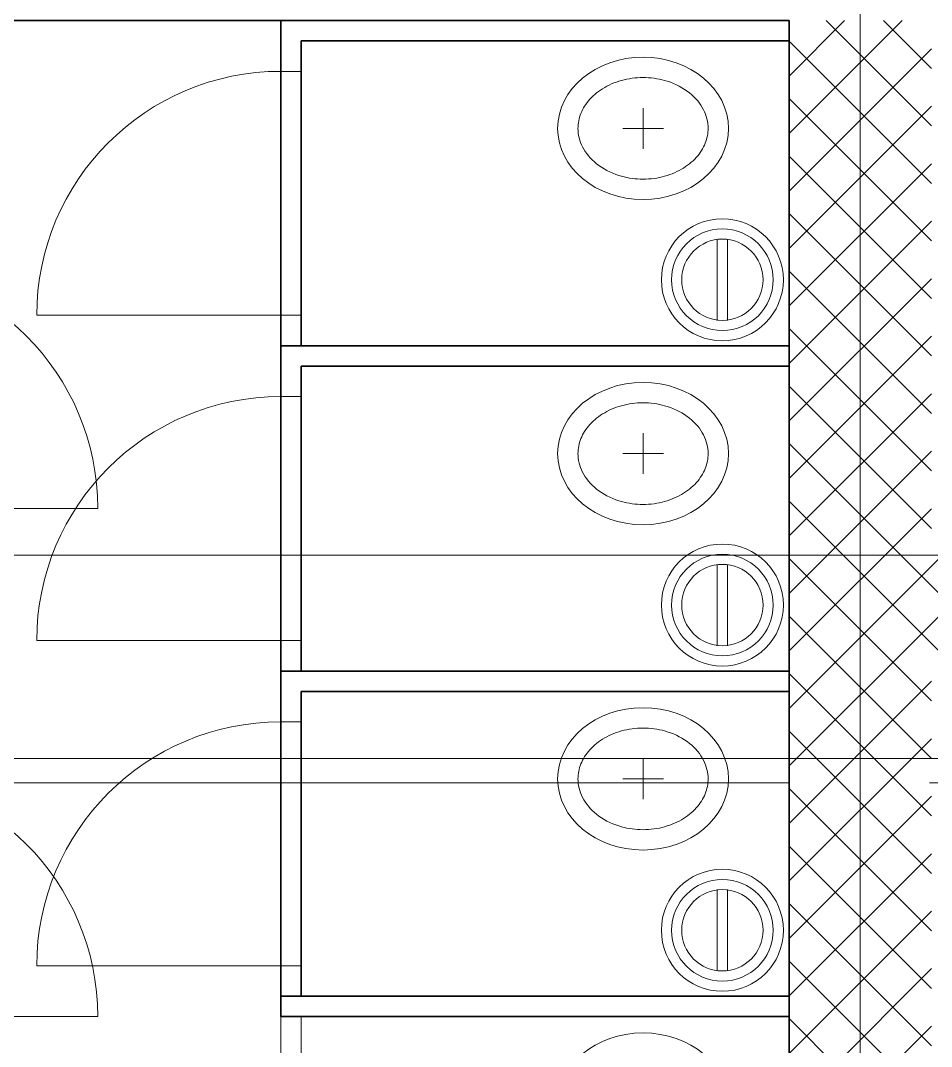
# Model space of a CAD drawing. Extents: x -1907 to 937, y -179 to 966.
# Drawn here: x -555.6 to -510.8, y 710.7 to 761.2 of the extents above; entities that cross this region are included whole.
import ezdxf
from ezdxf.lldxf.tags import DXFTag

# ---------------------------------------------------------------- set-up
doc = ezdxf.new("R2010")
doc.units = 0
doc.layers.get('0').update_dxf_attribs({"lineweight": 13})
doc.layers.add('A-DETL-____-OTLN', color=5, linetype='Continuous', lineweight=9, true_color=0x0000ff)
for name, color, linetype, lineweight in [('A-FLOR-____-OVHD', 7, 'Strichpunkt - Fein', 9), ('A-GENM-____-HDLN', 7, '_Verdeckte Linien_', 9), ('A-GENM-____-OTLN', 7, 'Continuous', 9), ('A-WALL-____-MCUT', 7, 'Continuous', 35), ('A-WALL-____-PATT', 7, 'Continuous', 35), ('S-GRID-____-OTLN', 7, 'Continuous', 5)]:
    doc.layers.add(name, color=color, linetype=linetype, lineweight=lineweight)
tags = doc.linetypes.add('_Rasterlinie_', pattern=[0.375, 0.2, -0.05, 0.075, -0.05]).pattern_tags.tags
tags[10:11] = [DXFTag(74, 4), DXFTag(75, 0), DXFTag(340, '0'), DXFTag(46, 1.0), DXFTag(50, 0.0), DXFTag(44, 0.0), DXFTag(45, 0.0)]
tags[8:9] = [DXFTag(74, 4), DXFTag(75, 0), DXFTag(340, '0'), DXFTag(46, 1.0), DXFTag(50, 0.0), DXFTag(44, 0.0), DXFTag(45, 0.0)]
tags[6:7] = [DXFTag(74, 4), DXFTag(75, 0), DXFTag(340, '0'), DXFTag(46, 1.0), DXFTag(50, 0.0), DXFTag(44, 0.0), DXFTag(45, 0.0)]
tags[4:5] = [DXFTag(74, 4), DXFTag(75, 0), DXFTag(340, '0'), DXFTag(46, 1.0), DXFTag(50, 0.0), DXFTag(44, 0.0), DXFTag(45, 0.0)]
tags = doc.linetypes.add('_Verdeckte Linien_', pattern=[0.15, 0.1, -0.05]).pattern_tags.tags
tags[6:7] = [DXFTag(74, 4), DXFTag(75, 0), DXFTag(340, '0'), DXFTag(46, 1.0), DXFTag(50, 0.0), DXFTag(44, 0.0), DXFTag(45, 0.0)]
tags[4:5] = [DXFTag(74, 4), DXFTag(75, 0), DXFTag(340, '0'), DXFTag(46, 1.0), DXFTag(50, 0.0), DXFTag(44, 0.0), DXFTag(45, 0.0)]
tags = doc.linetypes.add('Strichliert - Fein', pattern=[0.15, 0.1, -0.05]).pattern_tags.tags
tags[6:7] = [DXFTag(74, 4), DXFTag(75, 0), DXFTag(340, '0'), DXFTag(46, 1.0), DXFTag(50, 0.0), DXFTag(44, 0.0), DXFTag(45, 0.0)]
tags[4:5] = [DXFTag(74, 4), DXFTag(75, 0), DXFTag(340, '0'), DXFTag(46, 1.0), DXFTag(50, 0.0), DXFTag(44, 0.0), DXFTag(45, 0.0)]
tags = doc.linetypes.add('Strichpunkt - Fein', pattern=[0.2, 0.1, -0.05, 0, -0.05]).pattern_tags.tags
tags[10:11] = [DXFTag(74, 4), DXFTag(75, 0), DXFTag(340, '0'), DXFTag(46, 1.0), DXFTag(50, 0.0), DXFTag(44, 0.0), DXFTag(45, 0.0)]
tags[8:9] = [DXFTag(74, 4), DXFTag(75, 0), DXFTag(340, '0'), DXFTag(46, 1.0), DXFTag(50, 0.0), DXFTag(44, 0.0), DXFTag(45, 0.0)]
tags[6:7] = [DXFTag(74, 4), DXFTag(75, 0), DXFTag(340, '0'), DXFTag(46, 1.0), DXFTag(50, 0.0), DXFTag(44, 0.0), DXFTag(45, 0.0)]
tags[4:5] = [DXFTag(74, 4), DXFTag(75, 0), DXFTag(340, '0'), DXFTag(46, 1.0), DXFTag(50, 0.0), DXFTag(44, 0.0), DXFTag(45, 0.0)]

# ---------------------------------------------------------------- blocks, each defined once
blk = doc.blocks.new('Referenz-A0UJ2810XE', base_point=(-1920.131, -159.413))
at = {"layer": 'A-DETL-____-OTLN', "color": 0, "linetype": 'Strichliert - Fein', "ltscale": 0.13}
for p, q in [((-564.761, 737.15), (-551.761, 737.15)), ((-564.761, 712.15), (-551.761, 712.15))]:
    blk.add_line(p, q, dxfattribs=at)
for centre in [(-563.761, 737.15), (-563.761, 712.15)]:
    blk.add_ellipse(centre, major_axis=(12, 0), ratio=1, start_param=0, end_param=1.570796, dxfattribs=at)
at = {"layer": 'A-FLOR-____-OVHD', "color": 0, "linetype": 'Strichpunkt - Fein', "ltscale": 0.13}
for p, q in [((-876.561, 724.85), (-334.161, 724.85)), ((-579.761, 724.85), (-517.761, 724.85)), ((-578.761, 723.65), (-517.761, 723.65)), ((-510.861, 723.65), (-423.961, 723.65))]:
    blk.add_line(p, q, dxfattribs=at)
at = {"layer": 'A-GENM-____-HDLN', "color": 0, "linetype": '_Verdeckte Linien_', "ltscale": 0.13}
for p, q in [((-542.761, 680.15), (-542.761, 712.15)), ((-541.761, 681.15), (-541.761, 712.15))]:
    blk.add_line(p, q, dxfattribs=at)
blk.add_ellipse((-524.945, 707.846), major_axis=(4.2, 0), ratio=0.833333, dxfattribs=at)
at = {"layer": 'A-GENM-____-OTLN', "color": 0, "linetype": 'Continuous', "ltscale": 0.13}
for p, q in [((-542.761, 758.65), (-541.761, 758.65)), ((-526.496, 758.028), (-526.378, 758.078)), ((-526.378, 758.078), (-526.257, 758.123)), ((-526.257, 758.123), (-526.133, 758.165)), ((-526.133, 758.165), (-526.007, 758.202)), ((-526.007, 758.202), (-525.879, 758.235)), ((-525.879, 758.235), (-525.749, 758.264)), ((-525.749, 758.264), (-525.617, 758.289)), ((-525.617, 758.289), (-525.485, 758.309)), ((-525.485, 758.309), (-525.351, 758.325)), ((-525.351, 758.325), (-525.216, 758.336)), ((-525.216, 758.336), (-525.081, 758.343)), ((-525.081, 758.343), (-524.945, 758.346)), ((-524.945, 758.346), (-524.81, 758.343)), ((-524.81, 758.343), (-524.674, 758.336)), ((-524.674, 758.336), (-524.539, 758.325)), ((-524.539, 758.325), (-524.406, 758.309)), ((-524.406, 758.309), (-524.273, 758.289)), ((-524.273, 758.289), (-524.141, 758.264)), ((-524.141, 758.264), (-524.011, 758.235)), ((-524.011, 758.235), (-523.883, 758.202)), ((-523.883, 758.202), (-523.757, 758.165)), ((-523.757, 758.165), (-523.603, 758.112)), ((-523.603, 758.112), (-523.453, 758.053)), ((-523.453, 758.053), (-523.307, 757.989)), ((-527.319, 757.515), (-527.23, 757.589)), ((-527.23, 757.589), (-527.136, 757.661)), ((-527.136, 757.661), (-527.039, 757.73)), ((-527.039, 757.73), (-526.937, 757.796)), ((-526.937, 757.796), (-526.832, 757.859)), ((-526.832, 757.859), (-526.724, 757.919)), ((-526.724, 757.919), (-526.611, 757.976)), ((-526.611, 757.976), (-526.496, 758.028)), ((-523.307, 757.989), (-523.167, 757.919)), ((-523.167, 757.919), (-523.031, 757.844)), ((-523.031, 757.844), (-522.902, 757.763)), ((-522.902, 757.763), (-522.778, 757.678)), ((-522.778, 757.678), (-522.661, 757.589)), ((-522.661, 757.589), (-522.55, 757.496)), ((-527.76, 757.026), (-527.698, 757.112)), ((-527.698, 757.112), (-527.631, 757.196)), ((-527.631, 757.196), (-527.56, 757.279)), ((-527.56, 757.279), (-527.484, 757.359)), ((-527.484, 757.359), (-527.404, 757.438)), ((-527.404, 757.438), (-527.319, 757.515)), ((-522.55, 757.496), (-522.446, 757.399)), ((-522.446, 757.399), (-522.349, 757.299)), ((-522.349, 757.299), (-522.259, 757.196)), ((-522.259, 757.196), (-522.176, 757.091)), ((-522.176, 757.091), (-522.101, 756.983)), ((-528.035, 756.491), (-528.001, 756.582)), ((-528.001, 756.582), (-527.962, 756.673)), ((-527.962, 756.673), (-527.919, 756.762)), ((-527.919, 756.762), (-527.871, 756.851)), ((-527.871, 756.851), (-527.818, 756.939)), ((-527.818, 756.939), (-527.76, 757.026)), ((-524.945, 756.846), (-524.945, 754.846)), ((-522.101, 756.983), (-522.032, 756.873)), ((-522.032, 756.873), (-521.972, 756.762)), ((-521.972, 756.762), (-521.918, 756.65)), ((-521.918, 756.65), (-521.872, 756.537)), ((-521.872, 756.537), (-521.833, 756.423)), ((-528.143, 755.938), (-528.136, 756.031)), ((-528.136, 756.031), (-528.125, 756.123)), ((-528.125, 756.123), (-528.109, 756.216)), ((-528.109, 756.216), (-528.089, 756.308)), ((-528.089, 756.308), (-528.064, 756.4)), ((-528.064, 756.4), (-528.035, 756.491)), ((-521.833, 756.423), (-521.801, 756.308)), ((-521.801, 756.308), (-521.777, 756.193)), ((-521.777, 756.193), (-521.759, 756.077)), ((-521.759, 756.077), (-521.749, 755.961)), ((-528.145, 755.846), (-528.143, 755.938)), ((-528.142, 755.73), (-528.145, 755.846)), ((-528.131, 755.614), (-528.142, 755.73)), ((-528.114, 755.499), (-528.131, 755.614)), ((-523.945, 755.846), (-525.945, 755.846)), ((-521.765, 755.568), (-521.781, 755.476)), ((-521.754, 755.66), (-521.765, 755.568)), ((-521.747, 755.753), (-521.754, 755.66)), ((-521.749, 755.961), (-521.745, 755.846)), ((-521.745, 755.846), (-521.747, 755.753)), ((-528.089, 755.383), (-528.114, 755.499)), ((-528.057, 755.269), (-528.089, 755.383)), ((-528.018, 755.155), (-528.057, 755.269)), ((-527.972, 755.041), (-528.018, 755.155)), ((-527.918, 754.929), (-527.972, 755.041)), ((-521.928, 755.019), (-521.972, 754.929)), ((-521.89, 755.109), (-521.928, 755.019)), ((-521.855, 755.2), (-521.89, 755.109)), ((-521.826, 755.292), (-521.855, 755.2)), ((-521.801, 755.383), (-521.826, 755.292)), ((-521.781, 755.476), (-521.801, 755.383)), ((-527.858, 754.818), (-527.918, 754.929)), ((-527.79, 754.708), (-527.858, 754.818)), ((-527.714, 754.601), (-527.79, 754.708)), ((-527.631, 754.495), (-527.714, 754.601)), ((-522.192, 754.579), (-522.259, 754.495)), ((-522.13, 754.665), (-522.192, 754.579)), ((-522.072, 754.752), (-522.13, 754.665)), ((-522.02, 754.84), (-522.072, 754.752)), ((-521.972, 754.929), (-522.02, 754.84)), ((-527.541, 754.392), (-527.631, 754.495)), ((-527.444, 754.292), (-527.541, 754.392)), ((-527.34, 754.195), (-527.444, 754.292)), ((-527.229, 754.102), (-527.34, 754.195)), ((-527.112, 754.013), (-527.229, 754.102)), ((-526.989, 753.928), (-527.112, 754.013)), ((-522.754, 754.03), (-522.851, 753.961)), ((-522.661, 754.102), (-522.754, 754.03)), ((-522.571, 754.176), (-522.661, 754.102)), ((-522.486, 754.253), (-522.571, 754.176)), ((-522.406, 754.332), (-522.486, 754.253)), ((-522.33, 754.413), (-522.406, 754.332)), ((-522.259, 754.495), (-522.33, 754.413)), ((-526.859, 753.848), (-526.989, 753.928)), ((-526.724, 753.772), (-526.859, 753.848)), ((-526.583, 753.702), (-526.724, 753.772)), ((-526.437, 753.638), (-526.583, 753.702)), ((-526.287, 753.579), (-526.437, 753.638)), ((-526.133, 753.527), (-526.287, 753.579)), ((-526.007, 753.489), (-526.133, 753.527)), ((-523.757, 753.527), (-523.883, 753.489)), ((-523.633, 753.568), (-523.757, 753.527)), ((-523.512, 753.613), (-523.633, 753.568)), ((-523.394, 753.663), (-523.512, 753.613)), ((-523.279, 753.716), (-523.394, 753.663)), ((-523.167, 753.772), (-523.279, 753.716)), ((-523.058, 753.832), (-523.167, 753.772)), ((-522.953, 753.895), (-523.058, 753.832)), ((-522.851, 753.961), (-522.953, 753.895)), ((-525.879, 753.456), (-526.007, 753.489)), ((-525.749, 753.427), (-525.879, 753.456)), ((-525.617, 753.402), (-525.749, 753.427)), ((-525.485, 753.382), (-525.617, 753.402)), ((-525.351, 753.366), (-525.485, 753.382)), ((-525.216, 753.355), (-525.351, 753.366)), ((-525.081, 753.348), (-525.216, 753.355)), ((-524.945, 753.346), (-525.081, 753.348)), ((-524.81, 753.348), (-524.945, 753.346)), ((-524.674, 753.355), (-524.81, 753.348)), ((-524.539, 753.366), (-524.674, 753.355)), ((-524.406, 753.382), (-524.539, 753.366)), ((-524.273, 753.402), (-524.406, 753.382)), ((-524.141, 753.427), (-524.273, 753.402)), ((-524.011, 753.456), (-524.141, 753.427)), ((-523.883, 753.489), (-524.011, 753.456)), ((-521.293, 750.397), (-521.293, 746.397)), ((-520.793, 750.397), (-520.793, 746.397)), ((-541.761, 746.65), (-554.761, 746.65)), ((-542.761, 742.65), (-541.761, 742.65)), ((-526.832, 741.859), (-526.724, 741.919)), ((-526.724, 741.919), (-526.611, 741.976)), ((-526.611, 741.976), (-526.496, 742.028)), ((-526.496, 742.028), (-526.378, 742.078)), ((-526.378, 742.078), (-526.257, 742.123)), ((-526.257, 742.123), (-526.133, 742.165)), ((-526.133, 742.165), (-526.007, 742.202)), ((-526.007, 742.202), (-525.879, 742.235)), ((-525.879, 742.235), (-525.749, 742.264)), ((-525.749, 742.264), (-525.617, 742.289)), ((-525.617, 742.289), (-525.485, 742.309)), ((-525.485, 742.309), (-525.351, 742.325)), ((-525.351, 742.325), (-525.216, 742.336)), ((-525.216, 742.336), (-525.081, 742.343)), ((-525.081, 742.343), (-524.945, 742.346)), ((-524.945, 742.346), (-524.81, 742.343)), ((-524.81, 742.343), (-524.674, 742.336)), ((-524.674, 742.336), (-524.539, 742.325)), ((-524.539, 742.325), (-524.406, 742.309)), ((-524.406, 742.309), (-524.273, 742.289)), ((-524.273, 742.289), (-524.141, 742.264)), ((-524.141, 742.264), (-524.011, 742.235)), ((-524.011, 742.235), (-523.883, 742.202)), ((-523.883, 742.202), (-523.757, 742.165)), ((-523.757, 742.165), (-523.603, 742.112)), ((-523.603, 742.112), (-523.453, 742.053)), ((-523.453, 742.053), (-523.307, 741.989)), ((-523.307, 741.989), (-523.167, 741.919)), ((-523.167, 741.919), (-523.031, 741.844)), ((-527.484, 741.359), (-527.404, 741.438)), ((-527.404, 741.438), (-527.319, 741.515)), ((-527.319, 741.515), (-527.23, 741.589)), ((-527.23, 741.589), (-527.136, 741.661)), ((-527.136, 741.661), (-527.039, 741.73)), ((-527.039, 741.73), (-526.937, 741.796)), ((-526.937, 741.796), (-526.832, 741.859)), ((-523.031, 741.844), (-522.902, 741.763)), ((-522.902, 741.763), (-522.778, 741.678)), ((-522.778, 741.678), (-522.661, 741.589)), ((-522.661, 741.589), (-522.55, 741.496)), ((-522.55, 741.496), (-522.446, 741.399)), ((-522.446, 741.399), (-522.349, 741.299)), ((-527.871, 740.851), (-527.818, 740.939)), ((-527.818, 740.939), (-527.76, 741.026)), ((-527.76, 741.026), (-527.698, 741.112)), ((-527.698, 741.112), (-527.631, 741.196)), ((-527.631, 741.196), (-527.56, 741.279)), ((-527.56, 741.279), (-527.484, 741.359)), ((-522.349, 741.299), (-522.259, 741.196)), ((-522.259, 741.196), (-522.176, 741.091)), ((-522.176, 741.091), (-522.101, 740.983)), ((-522.101, 740.983), (-522.032, 740.873)), ((-528.089, 740.308), (-528.064, 740.4)), ((-528.064, 740.4), (-528.035, 740.491)), ((-528.035, 740.491), (-528.001, 740.582)), ((-528.001, 740.582), (-527.962, 740.673)), ((-527.962, 740.673), (-527.919, 740.762)), ((-527.919, 740.762), (-527.871, 740.851)), ((-524.945, 740.846), (-524.945, 738.846)), ((-522.032, 740.873), (-521.972, 740.762)), ((-521.972, 740.762), (-521.918, 740.65)), ((-521.918, 740.65), (-521.872, 740.537)), ((-521.872, 740.537), (-521.833, 740.423)), ((-521.833, 740.423), (-521.801, 740.308)), ((-528.145, 739.846), (-528.143, 739.938)), ((-528.143, 739.938), (-528.136, 740.031)), ((-528.136, 740.031), (-528.125, 740.123)), ((-528.125, 740.123), (-528.109, 740.216)), ((-528.109, 740.216), (-528.089, 740.308)), ((-521.801, 740.308), (-521.777, 740.193)), ((-521.777, 740.193), (-521.759, 740.077)), ((-521.759, 740.077), (-521.749, 739.961)), ((-521.749, 739.961), (-521.745, 739.846)), ((-528.142, 739.73), (-528.145, 739.846)), ((-528.131, 739.614), (-528.142, 739.73)), ((-528.114, 739.499), (-528.131, 739.614)), ((-528.089, 739.383), (-528.114, 739.499)), ((-528.057, 739.269), (-528.089, 739.383)), ((-523.945, 739.846), (-525.945, 739.846)), ((-521.801, 739.383), (-521.826, 739.292)), ((-521.781, 739.476), (-521.801, 739.383)), ((-521.765, 739.568), (-521.781, 739.476)), ((-521.754, 739.66), (-521.765, 739.568)), ((-521.747, 739.753), (-521.754, 739.66)), ((-521.745, 739.846), (-521.747, 739.753)), ((-528.018, 739.155), (-528.057, 739.269)), ((-527.972, 739.041), (-528.018, 739.155)), ((-527.918, 738.929), (-527.972, 739.041)), ((-527.858, 738.818), (-527.918, 738.929)), ((-521.972, 738.929), (-522.02, 738.84)), ((-521.928, 739.019), (-521.972, 738.929)), ((-521.89, 739.109), (-521.928, 739.019)), ((-521.855, 739.2), (-521.89, 739.109)), ((-521.826, 739.292), (-521.855, 739.2)), ((-527.79, 738.708), (-527.858, 738.818)), ((-527.714, 738.601), (-527.79, 738.708)), ((-527.631, 738.495), (-527.714, 738.601)), ((-527.541, 738.392), (-527.631, 738.495)), ((-527.444, 738.292), (-527.541, 738.392)), ((-522.33, 738.413), (-522.406, 738.332)), ((-522.259, 738.495), (-522.33, 738.413)), ((-522.192, 738.579), (-522.259, 738.495)), ((-522.13, 738.665), (-522.192, 738.579)), ((-522.072, 738.752), (-522.13, 738.665)), ((-522.02, 738.84), (-522.072, 738.752)), ((-527.34, 738.195), (-527.444, 738.292)), ((-527.229, 738.102), (-527.34, 738.195)), ((-527.112, 738.013), (-527.229, 738.102)), ((-526.989, 737.928), (-527.112, 738.013)), ((-526.859, 737.848), (-526.989, 737.928)), ((-522.953, 737.895), (-523.058, 737.832)), ((-522.851, 737.961), (-522.953, 737.895)), ((-522.754, 738.03), (-522.851, 737.961)), ((-522.661, 738.102), (-522.754, 738.03)), ((-522.571, 738.176), (-522.661, 738.102)), ((-522.486, 738.253), (-522.571, 738.176)), ((-522.406, 738.332), (-522.486, 738.253)), ((-526.724, 737.772), (-526.859, 737.848)), ((-526.583, 737.702), (-526.724, 737.772)), ((-526.437, 737.638), (-526.583, 737.702)), ((-526.287, 737.579), (-526.437, 737.638)), ((-526.133, 737.527), (-526.287, 737.579)), ((-526.007, 737.489), (-526.133, 737.527)), ((-525.879, 737.456), (-526.007, 737.489)), ((-525.749, 737.427), (-525.879, 737.456)), ((-525.617, 737.402), (-525.749, 737.427)), ((-525.485, 737.382), (-525.617, 737.402)), ((-525.351, 737.366), (-525.485, 737.382)), ((-525.216, 737.355), (-525.351, 737.366)), ((-525.081, 737.348), (-525.216, 737.355)), ((-524.674, 737.355), (-524.81, 737.348)), ((-524.539, 737.366), (-524.674, 737.355)), ((-524.406, 737.382), (-524.539, 737.366)), ((-524.273, 737.402), (-524.406, 737.382)), ((-524.141, 737.427), (-524.273, 737.402)), ((-524.011, 737.456), (-524.141, 737.427)), ((-523.883, 737.489), (-524.011, 737.456)), ((-523.757, 737.527), (-523.883, 737.489)), ((-523.633, 737.568), (-523.757, 737.527)), ((-523.512, 737.613), (-523.633, 737.568)), ((-523.394, 737.663), (-523.512, 737.613)), ((-523.279, 737.716), (-523.394, 737.663)), ((-523.167, 737.772), (-523.279, 737.716)), ((-523.058, 737.832), (-523.167, 737.772)), ((-524.945, 737.346), (-525.081, 737.348)), ((-524.81, 737.348), (-524.945, 737.346)), ((-521.293, 734.397), (-521.293, 730.397)), ((-520.793, 734.397), (-520.793, 730.397)), ((-541.761, 730.65), (-554.761, 730.65)), ((-542.761, 726.65), (-541.761, 726.65)), ((-525.879, 726.235), (-525.749, 726.264)), ((-525.749, 726.264), (-525.617, 726.289)), ((-525.617, 726.289), (-525.485, 726.309)), ((-525.485, 726.309), (-525.351, 726.325)), ((-525.351, 726.325), (-525.216, 726.336)), ((-525.216, 726.336), (-525.081, 726.343)), ((-525.081, 726.343), (-524.945, 726.346)), ((-524.945, 726.346), (-524.81, 726.343)), ((-524.81, 726.343), (-524.674, 726.336)), ((-524.674, 726.336), (-524.539, 726.325)), ((-524.539, 726.325), (-524.406, 726.309)), ((-524.406, 726.309), (-524.273, 726.289)), ((-524.273, 726.289), (-524.141, 726.264)), ((-524.141, 726.264), (-524.011, 726.235)), ((-527.039, 725.73), (-526.937, 725.796)), ((-526.937, 725.796), (-526.832, 725.859)), ((-526.832, 725.859), (-526.724, 725.919)), ((-526.724, 725.919), (-526.611, 725.976)), ((-526.611, 725.976), (-526.496, 726.028)), ((-526.496, 726.028), (-526.378, 726.078)), ((-526.378, 726.078), (-526.257, 726.123)), ((-526.257, 726.123), (-526.133, 726.165)), ((-526.133, 726.165), (-526.007, 726.202)), ((-526.007, 726.202), (-525.879, 726.235)), ((-524.011, 726.235), (-523.883, 726.202)), ((-523.883, 726.202), (-523.757, 726.165)), ((-523.757, 726.165), (-523.603, 726.112)), ((-523.603, 726.112), (-523.453, 726.053)), ((-523.453, 726.053), (-523.307, 725.989)), ((-523.307, 725.989), (-523.167, 725.919)), ((-523.167, 725.919), (-523.031, 725.844)), ((-523.031, 725.844), (-522.902, 725.763)), ((-522.902, 725.763), (-522.778, 725.678)), ((-527.631, 725.196), (-527.56, 725.279)), ((-527.56, 725.279), (-527.484, 725.359)), ((-527.484, 725.359), (-527.404, 725.438)), ((-527.404, 725.438), (-527.319, 725.515)), ((-527.319, 725.515), (-527.23, 725.589)), ((-527.23, 725.589), (-527.136, 725.661)), ((-527.136, 725.661), (-527.039, 725.73)), ((-522.778, 725.678), (-522.661, 725.589)), ((-522.661, 725.589), (-522.55, 725.496)), ((-522.55, 725.496), (-522.446, 725.399)), ((-522.446, 725.399), (-522.349, 725.299)), ((-522.349, 725.299), (-522.259, 725.196)), ((-527.962, 724.673), (-527.919, 724.762)), ((-527.919, 724.762), (-527.871, 724.851)), ((-527.871, 724.851), (-527.818, 724.939)), ((-527.818, 724.939), (-527.76, 725.026)), ((-527.76, 725.026), (-527.698, 725.112)), ((-527.698, 725.112), (-527.631, 725.196)), ((-524.945, 724.846), (-524.945, 722.846)), ((-522.259, 725.196), (-522.176, 725.091)), ((-522.176, 725.091), (-522.101, 724.983)), ((-522.101, 724.983), (-522.032, 724.873)), ((-522.032, 724.873), (-521.972, 724.762)), ((-521.972, 724.762), (-521.918, 724.65)), ((-528.109, 724.216), (-528.089, 724.308)), ((-528.089, 724.308), (-528.064, 724.4)), ((-528.064, 724.4), (-528.035, 724.491)), ((-528.035, 724.491), (-528.001, 724.582)), ((-528.001, 724.582), (-527.962, 724.673)), ((-521.918, 724.65), (-521.872, 724.537)), ((-521.872, 724.537), (-521.833, 724.423)), ((-521.833, 724.423), (-521.801, 724.308)), ((-521.801, 724.308), (-521.777, 724.193)), ((-528.145, 723.846), (-528.143, 723.938)), ((-528.142, 723.73), (-528.145, 723.846)), ((-528.143, 723.938), (-528.136, 724.031)), ((-528.131, 723.614), (-528.142, 723.73)), ((-528.136, 724.031), (-528.125, 724.123)), ((-528.125, 724.123), (-528.109, 724.216)), ((-523.945, 723.846), (-525.945, 723.846)), ((-521.777, 724.193), (-521.759, 724.077)), ((-521.759, 724.077), (-521.749, 723.961)), ((-521.747, 723.753), (-521.754, 723.66)), ((-521.749, 723.961), (-521.745, 723.846)), ((-521.745, 723.846), (-521.747, 723.753)), ((-528.114, 723.499), (-528.131, 723.614)), ((-528.089, 723.383), (-528.114, 723.499)), ((-528.057, 723.269), (-528.089, 723.383)), ((-528.018, 723.155), (-528.057, 723.269)), ((-521.826, 723.292), (-521.855, 723.2)), ((-521.801, 723.383), (-521.826, 723.292)), ((-521.781, 723.476), (-521.801, 723.383)), ((-521.765, 723.568), (-521.781, 723.476)), ((-521.754, 723.66), (-521.765, 723.568)), ((-527.972, 723.041), (-528.018, 723.155)), ((-527.918, 722.929), (-527.972, 723.041)), ((-527.858, 722.818), (-527.918, 722.929)), ((-527.79, 722.708), (-527.858, 722.818)), ((-522.072, 722.752), (-522.13, 722.665)), ((-522.02, 722.84), (-522.072, 722.752)), ((-521.972, 722.929), (-522.02, 722.84)), ((-521.928, 723.019), (-521.972, 722.929)), ((-521.89, 723.109), (-521.928, 723.019)), ((-521.855, 723.2), (-521.89, 723.109)), ((-527.714, 722.601), (-527.79, 722.708)), ((-527.631, 722.495), (-527.714, 722.601)), ((-527.541, 722.392), (-527.631, 722.495)), ((-527.444, 722.292), (-527.541, 722.392)), ((-527.34, 722.195), (-527.444, 722.292)), ((-522.486, 722.253), (-522.571, 722.176)), ((-522.406, 722.332), (-522.486, 722.253)), ((-522.33, 722.413), (-522.406, 722.332)), ((-522.259, 722.495), (-522.33, 722.413)), ((-522.192, 722.579), (-522.259, 722.495)), ((-522.13, 722.665), (-522.192, 722.579)), ((-527.229, 722.102), (-527.34, 722.195)), ((-527.112, 722.013), (-527.229, 722.102)), ((-526.989, 721.928), (-527.112, 722.013)), ((-526.859, 721.848), (-526.989, 721.928)), ((-526.724, 721.772), (-526.859, 721.848)), ((-526.583, 721.702), (-526.724, 721.772)), ((-523.279, 721.716), (-523.394, 721.663)), ((-523.167, 721.772), (-523.279, 721.716)), ((-523.058, 721.832), (-523.167, 721.772)), ((-522.953, 721.895), (-523.058, 721.832)), ((-522.851, 721.961), (-522.953, 721.895)), ((-522.754, 722.03), (-522.851, 721.961)), ((-522.661, 722.102), (-522.754, 722.03)), ((-522.571, 722.176), (-522.661, 722.102)), ((-526.437, 721.638), (-526.583, 721.702)), ((-526.287, 721.579), (-526.437, 721.638)), ((-526.133, 721.527), (-526.287, 721.579)), ((-526.007, 721.489), (-526.133, 721.527)), ((-525.879, 721.456), (-526.007, 721.489)), ((-525.749, 721.427), (-525.879, 721.456)), ((-525.617, 721.402), (-525.749, 721.427)), ((-525.485, 721.382), (-525.617, 721.402)), ((-525.351, 721.366), (-525.485, 721.382)), ((-525.216, 721.355), (-525.351, 721.366)), ((-525.081, 721.348), (-525.216, 721.355)), ((-524.945, 721.346), (-525.081, 721.348)), ((-524.81, 721.348), (-524.945, 721.346)), ((-524.674, 721.355), (-524.81, 721.348)), ((-524.539, 721.366), (-524.674, 721.355)), ((-524.406, 721.382), (-524.539, 721.366)), ((-524.273, 721.402), (-524.406, 721.382)), ((-524.141, 721.427), (-524.273, 721.402)), ((-524.011, 721.456), (-524.141, 721.427)), ((-523.883, 721.489), (-524.011, 721.456)), ((-523.757, 721.527), (-523.883, 721.489)), ((-523.633, 721.568), (-523.757, 721.527)), ((-523.512, 721.613), (-523.633, 721.568)), ((-523.394, 721.663), (-523.512, 721.613)), ((-521.293, 718.397), (-521.293, 714.397)), ((-520.793, 718.397), (-520.793, 714.397)), ((-541.761, 714.65), (-554.761, 714.65))]:
    blk.add_line(p, q, dxfattribs=at)
for centre, radius in [((-521.043, 748.397), 3), ((-521.043, 748.397), 2.5), ((-521.043, 748.397), 2), ((-521.043, 732.397), 3), ((-521.043, 732.397), 2.5), ((-521.043, 732.397), 2), ((-521.043, 716.397), 3), ((-521.043, 716.397), 2.5), ((-521.043, 716.397), 2)]:
    blk.add_circle(centre, radius, dxfattribs=at)
for centre in [(-524.945, 755.846), (-524.945, 739.846), (-524.945, 723.846)]:
    blk.add_ellipse(centre, major_axis=(4.2, 0), ratio=0.833333, dxfattribs=at)
for centre in [(-542.761, 746.65), (-542.761, 730.65), (-542.761, 714.65)]:
    blk.add_ellipse(centre, major_axis=(0, 12), ratio=1, start_param=0, end_param=1.570796, dxfattribs=at)
at = {"layer": 'A-WALL-____-MCUT', "color": 0, "linetype": 'Continuous', "ltscale": 0.35}
for p, q in [((-579.761, 761.15), (-517.761, 761.15)), ((-517.761, 761.15), (-542.761, 761.15)), ((-542.761, 761.15), (-542.761, 745.15)), ((-517.761, 761.15), (-517.761, 677.148)), ((-517.761, 760.15), (-517.761, 761.15)), ((-541.761, 745.15), (-541.761, 760.15)), ((-541.761, 760.15), (-517.761, 760.15)), ((-542.761, 745.15), (-541.761, 745.15)), ((-517.761, 745.15), (-542.761, 745.15)), ((-542.761, 745.15), (-542.761, 729.15)), ((-517.761, 744.15), (-517.761, 745.15)), ((-541.761, 729.15), (-541.761, 744.15)), ((-541.761, 744.15), (-517.761, 744.15)), ((-517.761, 729.15), (-542.761, 729.15)), ((-542.761, 729.15), (-542.761, 713.15)), ((-542.761, 729.15), (-541.761, 729.15)), ((-517.761, 728.15), (-517.761, 729.15)), ((-541.761, 713.15), (-541.761, 728.15)), ((-541.761, 728.15), (-517.761, 728.15)), ((-517.761, 713.15), (-542.761, 713.15)), ((-542.761, 713.15), (-542.761, 712.15)), ((-542.761, 713.15), (-541.761, 713.15)), ((-517.761, 712.15), (-517.761, 713.15)), ((-542.761, 712.15), (-517.761, 712.15))]:
    blk.add_line(p, q, dxfattribs=at)
at = {"layer": 'A-WALL-____-PATT', "color": 0, "linetype": 'Continuous', "lineweight": 9, "ltscale": 0.13}
for p, q in [((-517.761, 758.42), (-515.032, 761.15)), ((-517.761, 755.592), (-512.203, 761.15)), ((-510.761, 755.967), (-515.944, 761.15)), ((-510.761, 758.795), (-513.116, 761.15)), ((-510.761, 753.139), (-517.761, 760.139)), ((-517.761, 752.763), (-510.761, 759.763)), ((-510.761, 750.31), (-517.761, 757.31)), ((-517.761, 749.935), (-510.761, 756.935)), ((-510.761, 747.482), (-517.761, 754.482)), ((-517.761, 747.107), (-510.761, 754.107)), ((-510.761, 744.653), (-517.761, 751.653)), ((-517.761, 744.278), (-510.761, 751.278)), ((-510.761, 741.825), (-517.761, 748.825)), ((-517.761, 741.45), (-510.761, 748.45)), ((-510.761, 738.996), (-517.761, 745.996)), ((-517.761, 738.621), (-510.761, 745.621)), ((-510.761, 736.168), (-517.761, 743.168)), ((-517.761, 735.793), (-510.761, 742.793)), ((-510.761, 733.34), (-517.761, 740.34)), ((-517.761, 732.964), (-510.761, 739.964)), ((-510.761, 730.511), (-517.761, 737.511)), ((-517.761, 730.136), (-510.761, 737.136)), ((-510.761, 734.308), (-508.921, 736.148)), ((-510.761, 731.479), (-506.092, 736.148)), ((-510.761, 727.683), (-517.761, 734.683)), ((-517.761, 727.308), (-510.761, 734.308)), ((-507.57, 730.148), (-510.761, 733.34)), ((-510.761, 724.854), (-517.761, 731.854)), ((-517.761, 724.479), (-510.761, 731.479)), ((-510.398, 730.148), (-510.761, 730.511)), ((-510.761, 722.026), (-517.761, 729.026)), ((-517.761, 721.651), (-510.761, 728.651)), ((-510.761, 719.197), (-517.761, 726.197)), ((-517.761, 718.822), (-510.761, 725.822)), ((-510.761, 716.369), (-517.761, 723.369)), ((-517.761, 715.994), (-510.761, 722.994)), ((-510.761, 713.541), (-517.761, 720.541)), ((-517.761, 713.165), (-510.761, 720.165)), ((-510.761, 710.712), (-517.761, 717.712)), ((-517.761, 710.337), (-510.761, 717.337)), ((-510.761, 707.884), (-517.761, 714.884)), ((-517.761, 707.509), (-510.761, 714.509)), ((-510.761, 705.055), (-517.761, 712.055)), ((-517.761, 704.68), (-510.761, 711.68))]:
    blk.add_line(p, q, dxfattribs=at)
at = {"layer": 'S-GRID-____-OTLN', "color": 0, "linetype": '_Rasterlinie_', "ltscale": 0.13}
for p, q in [((-514.261, 950.472), (-514.261, 577.142)), ((-928.261, 734.85), (316.929, 734.85))]:
    blk.add_line(p, q, dxfattribs=at)

msp = doc.modelspace()

# ---------------------------------------------------------------- block references
at = {"color": 9, "lineweight": 25, "ltscale": 0.25, "true_color": 0xc0c0c0}
msp.add_blockref('Referenz-A0UJ2810XE', (-1920.131, -159.413), dxfattribs=at)

doc.saveas('drawing.dxf')
